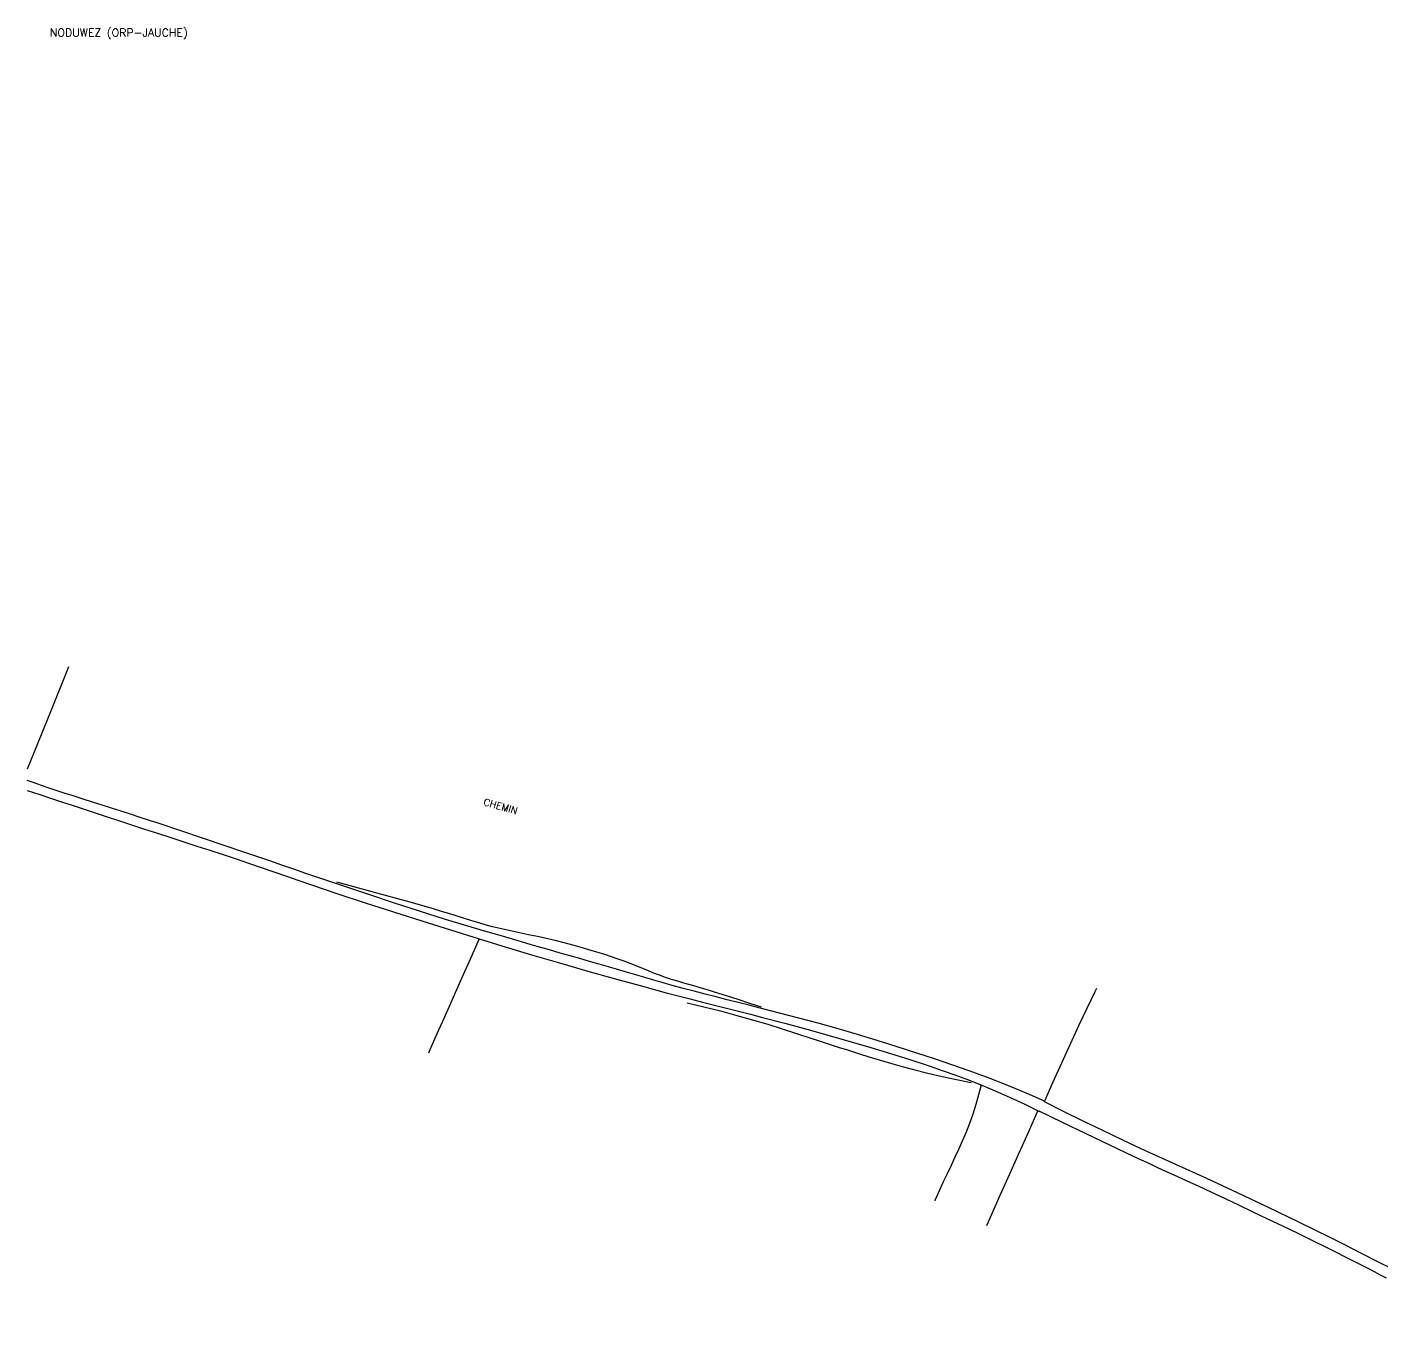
# Model space of a CAD drawing. Header units: millimetres. Extents: x 193000 to 194000, y 156000 to 157000.
# Drawn here: x 193000 to 193338.6, y 156671 to 156996.6 of the extents above; entities that cross this region are included whole.
import ezdxf
from ezdxf.enums import TextEntityAlignment as Align

# ---------------------------------------------------------------- set-up
doc = ezdxf.new("R2010")
doc.units = ezdxf.units.MM
for name, color, linetype in [('W0071', 7, 'CONTINUOUS'), ('W0211', 2, 'CONTINUOUS'), ('W0330', 7, 'CONTINUOUS'), ('W0980', 7, 'CONTINUOUS'), ('W0989', 7, 'CONTINUOUS')]:
    doc.layers.add(name, color=color, linetype=linetype)
doc.styles.get("Standard").update_dxf_attribs({"font": 'romans.shx', "width": 0.85})

msp = doc.modelspace()

# ---------------------------------------------------------------- linework, layer by layer
at = {"layer": 'W0071'}
for points in [[(193014, 156803.63), (193012.51, 156804.11), (193011.01, 156804.6), (193009.52, 156805.08), (193008.03, 156805.58), (193004.78, 156806.66), (193001.54, 156807.75), (193000, 156808.28)], [(193000, 156805.81), (193003.19, 156804.77), (193005.89, 156803.88), (193008.59, 156802.99), (193011.3, 156802.1), (193014, 156801.21)], [(193254.3, 156728.14), (193250.72, 156729.73), (193247.11, 156731.26), (193243.48, 156732.74), (193239.82, 156734.16), (193235.5, 156735.75), (193231.15, 156737.26), (193226.78, 156738.72), (193222.41, 156740.16), (193217.46, 156741.76), (193212.49, 156743.32), (193207.52, 156744.84), (193202.52, 156746.31), (193197.72, 156747.64), (193192.91, 156748.92), (193188.09, 156750.16), (193183.27, 156751.41), (193180.52, 156752.12), (193177.77, 156752.82), (193175.01, 156753.51), (193172.26, 156754.21), (193169.5, 156754.9), (193166.75, 156755.61), (193164, 156756.33), (193161.26, 156757.07), (193158.97, 156757.7), (193156.69, 156758.36), (193154.41, 156759.02), (193152.13, 156759.69), (193149.85, 156760.37), (193147.57, 156761.04), (193145.3, 156761.71), (193143.02, 156762.38), (193140.58, 156763.08), (193138.15, 156763.77), (193135.72, 156764.47), (193133.28, 156765.16), (193130.85, 156765.86), (193128.42, 156766.56), (193125.99, 156767.26), (193123.55, 156767.96), (193118.8, 156769.35), (193114.05, 156770.73), (193109.31, 156772.14), (193104.57, 156773.58), (193098.09, 156775.63), (193091.62, 156777.73), (193085.16, 156779.87), (193078.7, 156782.02), (193075.7, 156783.03), (193072.69, 156784.05), (193069.69, 156785.08), (193066.7, 156786.11), (193063.7, 156787.14), (193060.7, 156788.18), (193057.7, 156789.21), (193054.7, 156790.23), (193049.27, 156792.07), (193043.84, 156793.9), (193038.41, 156795.73), (193032.97, 156797.53), (193030.6, 156798.31), (193028.23, 156799.07), (193025.86, 156799.84), (193023.49, 156800.59), (193021.12, 156801.35), (193018.74, 156802.11), (193016.37, 156802.87), (193014, 156803.63)], [(193014, 156801.21), (193017.02, 156800.22), (193020.04, 156799.22), (193023.06, 156798.23), (193026.08, 156797.23), (193029.35, 156796.17), (193032.62, 156795.1), (193035.89, 156794.04), (193039.16, 156792.97), (193042.43, 156791.91), (193045.7, 156790.84), (193048.97, 156789.76), (193052.23, 156788.68), (193055.38, 156787.61), (193058.53, 156786.54), (193061.67, 156785.46), (193064.81, 156784.37), (193067.95, 156783.29), (193071.1, 156782.21), (193074.25, 156781.14), (193077.4, 156780.08), (193084.48, 156777.76), (193091.57, 156775.46), (193098.67, 156773.2), (193105.79, 156770.97), (193112.74, 156768.81), (193119.71, 156766.68), (193126.68, 156764.59), (193133.67, 156762.53), (193140.18, 156760.66), (193146.7, 156758.83), (193153.23, 156757.03), (193159.77, 156755.27), (193162.77, 156754.47), (193165.77, 156753.7), (193168.78, 156752.93), (193171.79, 156752.17), (193174.8, 156751.42), (193177.81, 156750.66), (193180.81, 156749.88), (193183.81, 156749.1), (193189.37, 156747.62), (193194.92, 156746.13), (193200.47, 156744.6), (193206, 156743.02), (193210.9, 156741.57), (193215.78, 156740.08), (193220.66, 156738.55), (193225.51, 156736.95), (193228.71, 156735.86), (193231.9, 156734.74), (193235.08, 156733.57), (193238.23, 156732.33), (193241.99, 156730.75), (193245.71, 156729.1), (193249.41, 156727.37), (193253.06, 156725.56)], [(193339.77, 156683.95), (193338.29, 156684.71), (193336.82, 156685.47), (193335.34, 156686.23), (193333.87, 156686.99), (193332.39, 156687.74), (193329.68, 156689.11), (193326.97, 156690.49), (193324.25, 156691.85), (193321.53, 156693.2), (193317.73, 156695.06), (193313.91, 156696.89), (193310.09, 156698.71), (193306.27, 156700.53), (193302.9, 156702.13), (193299.53, 156703.72), (193296.15, 156705.3), (193292.77, 156706.88), (193290.74, 156707.82), (193288.71, 156708.75), (193286.68, 156709.68), (193284.65, 156710.6), (193282.62, 156711.53), (193280.59, 156712.46), (193278.56, 156713.4), (193276.53, 156714.35), (193270.63, 156717.14), (193264.73, 156719.96), (193258.84, 156722.8), (193252.97, 156725.67)], [(193254.06, 156728.14), (193258.97, 156725.69), (193263.9, 156723.27), (193268.84, 156720.87), (193273.8, 156718.5), (193277.09, 156716.94), (193280.39, 156715.4), (193283.71, 156713.88), (193287.03, 156712.38)], [(193287.03, 156712.38), (193294.77, 156708.88), (193302.48, 156705.31), (193310.17, 156701.7), (193317.82, 156698.02), (193321.72, 156696.12), (193325.6, 156694.18), (193329.46, 156692.22), (193333.31, 156690.23)], [(193333.31, 156690.23), (193337.4, 156688.19), (193341.48, 156686.14), (193345.57, 156684.11), (193349.67, 156682.11), (193353.48, 156680.27), (193357.29, 156678.46), (193361.12, 156676.68), (193364.97, 156674.95), (193367.39, 156673.92), (193369.83, 156672.94), (193372.28, 156671.97), (193374.72, 156671)]]:
    msp.add_lwpolyline(points, dxfattribs=at)
at = {"layer": 'W0211'}
for points in [[(193183.53, 156751.62), (193180.62, 156752.6), (193177.7, 156753.56), (193174.78, 156754.5), (193171.85, 156755.43), (193170.32, 156755.89), (193168.79, 156756.34), (193167.25, 156756.78), (193165.71, 156757.21), (193164.17, 156757.65), (193162.64, 156758.11), (193161.11, 156758.58), (193159.59, 156759.08), (193158.1, 156759.62), (193156.61, 156760.18), (193155.14, 156760.77), (193153.67, 156761.37), (193152.21, 156761.97), (193150.73, 156762.56), (193149.25, 156763.12), (193147.76, 156763.66), (193144.4, 156764.77), (193141.03, 156765.81), (193137.64, 156766.79), (193134.23, 156767.72), (193132.01, 156768.28), (193129.78, 156768.79), (193127.54, 156769.27), (193125.3, 156769.74), (193123.06, 156770.2), (193120.82, 156770.69), (193118.59, 156771.2), (193116.37, 156771.76), (193114.53, 156772.25), (193112.7, 156772.78), (193110.88, 156773.33), (193109.07, 156773.89), (193107.25, 156774.45), (193105.44, 156775.02), (193103.62, 156775.57), (193101.8, 156776.11), (193095.71, 156777.85), (193089.62, 156779.56), (193083.52, 156781.25), (193077.41, 156782.91)], [(193165.02, 156752.73), (193169.16, 156751.74), (193173.3, 156750.69), (193177.42, 156749.59), (193181.53, 156748.44), (193185.15, 156747.37), (193188.75, 156746.23), (193192.34, 156745.07), (193195.93, 156743.91), (193197.71, 156743.34), (193199.48, 156742.77), (193201.25, 156742.19), (193203.02, 156741.61), (193204.79, 156741.03), (193206.56, 156740.46), (193208.33, 156739.9), (193210.11, 156739.35), (193212.97, 156738.48), (193215.83, 156737.62), (193218.69, 156736.8), (193221.58, 156736.03), (193225.15, 156735.15), (193228.73, 156734.32), (193232.33, 156733.55), (193235.94, 156732.83)]]:
    msp.add_lwpolyline(points, dxfattribs=at)
at = {"layer": 'W0330'}
for points in [[(193010.34, 156836.69), (193009.74, 156835.18), (193006.18, 156826.31), (193002.6, 156817.46), (193000, 156811.1)], [(193100.41, 156740.25), (193100.75, 156741.03), (193102.53, 156745.03), (193104.31, 156749.03), (193106.5, 156753.98), (193108.7, 156758.92), (193110.9, 156763.87), (193113.11, 156768.8)], [(193267.26, 156756.3), (193266.86, 156755.48), (193265.85, 156753.41), (193264.85, 156751.34), (193263.85, 156749.26), (193262.87, 156747.18), (193260.68, 156742.44), (193258.52, 156737.69), (193256.39, 156732.93), (193254.28, 156728.16)], [(193238.44, 156732.14), (193237.83, 156729.71), (193237.14, 156727.31), (193236.38, 156724.94), (193235.54, 156722.58), (193234.71, 156720.45), (193233.82, 156718.34), (193232.89, 156716.25), (193231.93, 156714.17), (193230.95, 156712.11), (193229.97, 156710.04), (193229, 156707.97), (193228.06, 156705.89), (193226.93, 156703.35), (193226.89, 156703.26)], [(193239.86, 156697.12), (193243.23, 156704.66), (193245.61, 156709.97), (193247.98, 156715.28), (193250.37, 156720.58), (193252.75, 156725.89)]]:
    msp.add_lwpolyline(points, dxfattribs=at)

# ---------------------------------------------------------------- texts
at = {"layer": 'W0980'}
msp.add_text('NODUWEZ (ORP-JAUCHE)', height=2, dxfattribs=at).set_placement((193022.93, 156995.03), align=Align.MIDDLE)
at = {"layer": 'W0989'}
msp.add_text('CHEMIN', height=1.75, rotation=344.3944, dxfattribs=at).set_placement((193118.37, 156801.83), align=Align.MIDDLE)

doc.saveas('drawing.dxf')
